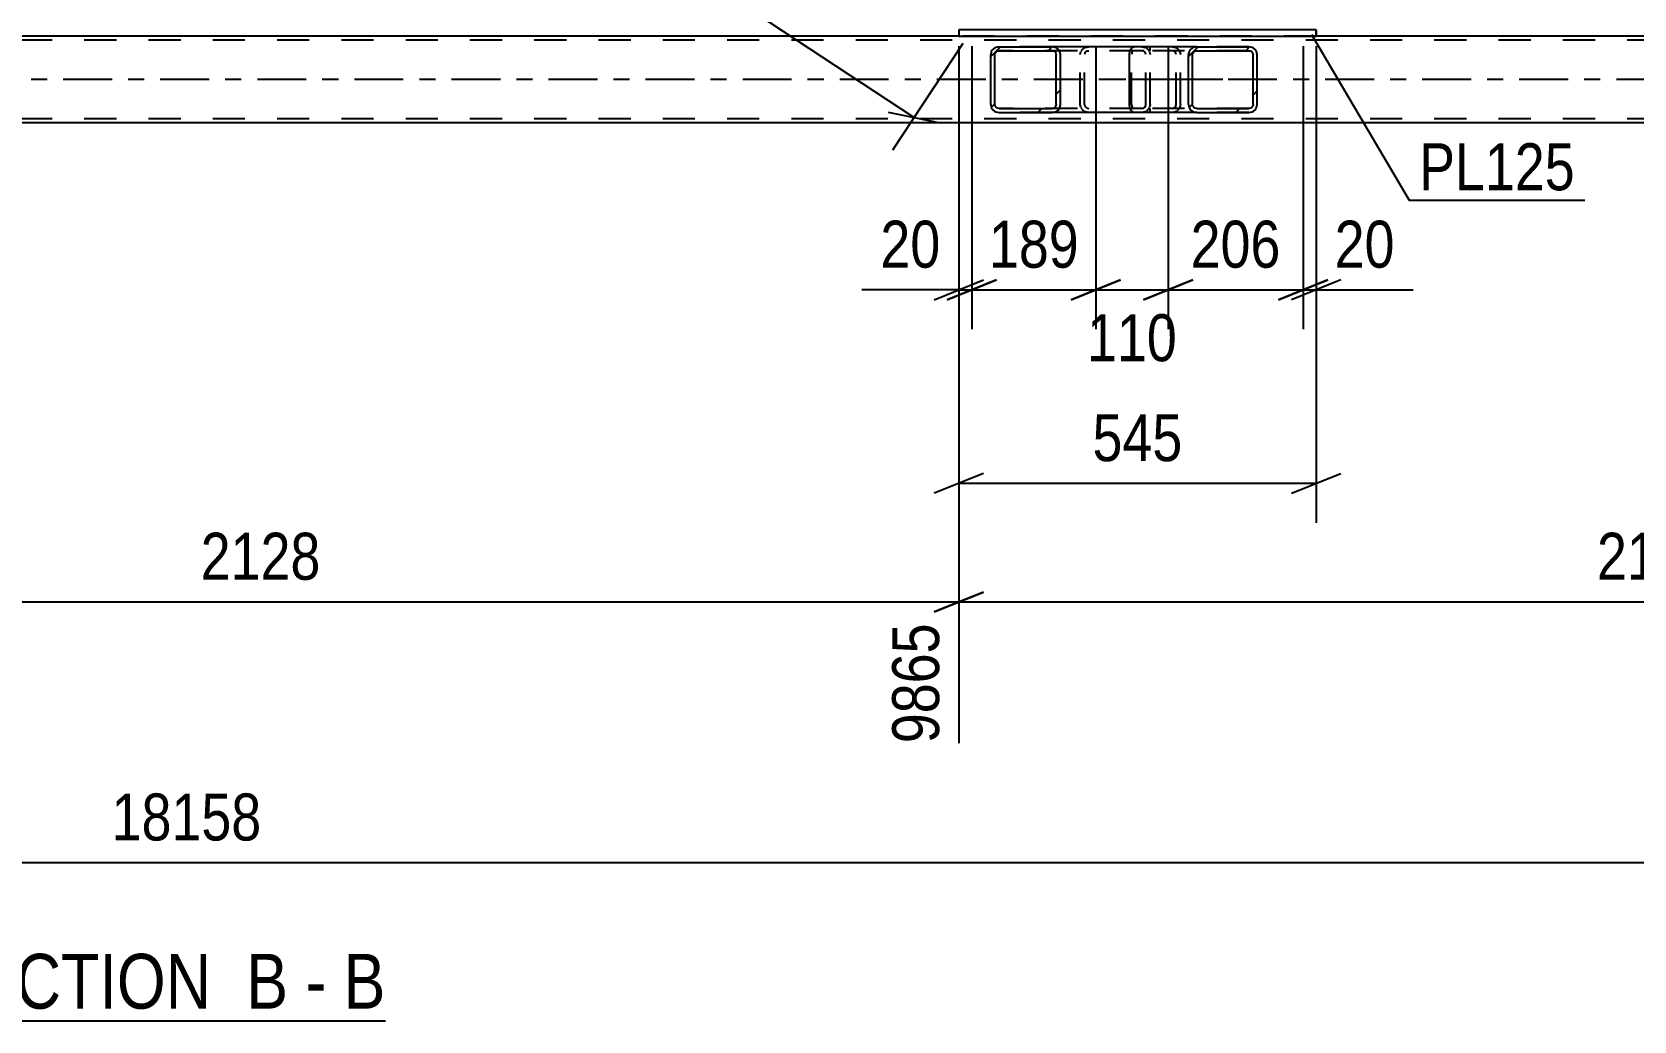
# Model space of a CAD drawing. Header units: millimetres. Extents: x -832 to 357, y -842 to -1.
# Drawn here: x -453.4 to -355.8, y -576.2 to -515.9 of the extents above; entities that cross this region are included whole.
import ezdxf

# ---------------------------------------------------------------- set-up
doc = ezdxf.new("R2010")
doc.units = ezdxf.units.MM
doc.linetypes.add('DXK_LINE_DOT2', pattern=[3.9198, 1.9599, -1.9599])
doc.linetypes.add('DXK_LINE_DOT3', pattern=[5.9187, 2.979, -0.9799, 0.9799, -0.9799])
doc.styles.add('Arial Narrow', font='ARIALN.TTF', dxfattribs={"height": 0.2})

# ---------------------------------------------------------------- blocks, each defined once
blk = doc.blocks.new('Unknown-570388851-13 - 8256')
at = {"color": 6, "linetype": 'Continuous'}
blk.add_line((-459.518, -576.181), (-431.871, -576.181), dxfattribs=at)
at = {"color": 0, "linetype": 'Continuous'}
for points in [[(-441.41, -575.431), (-441.41, -571.931), (-459.518, -571.931), (-459.518, -575.431)], [(-437.803, -575.431), (-437.803, -571.931), (-440.36, -571.931), (-440.36, -575.431)], [(-435.478, -575.431), (-435.478, -571.931), (-436.753, -571.931), (-436.753, -575.431)], [(-431.871, -575.431), (-431.871, -571.931), (-434.428, -571.931), (-434.428, -575.431)]]:
    blk.add_wipeout(points, dxfattribs=at)
at = {"color": 7, "linetype": 'Continuous', "style": 'Arial Narrow'}
for s, height, p in [('SECTION ', 3.3405, (-459.518, -575.431)), ('B', 3.34, (-440.36, -575.431)), ('B', 3.34, (-434.428, -575.431)), ('-', 3.34, (-436.753, -575.431))]:
    blk.add_text(s, height=height, dxfattribs=at).set_placement(p)
blk = doc.blocks.new('Part-570388851-8387 - 8256')
at = {"linetype": 'Continuous'}
h = blk.add_hatch(dxfattribs=at)
h.set_pattern_fill('', scale=0.7, style=0, pattern_type=0)
h.set_pattern_definition([(45, (-394.9335, -520.5065), (-1.57154, 1.57154), [])])
h.paths.add_polyline_path([(-394.972, -520.323), (-394.934, -520.507), (-394.823, -520.662), (-394.657, -520.766), (-394.462, -520.803), (-391.227, -520.803), (-391.031, -520.766), (-390.865, -520.662), (-390.755, -520.507), (-390.716, -520.323), (-390.716, -517.283), (-390.755, -517.099), (-390.865, -516.943), (-391.031, -516.839), (-391.227, -516.803), (-394.462, -516.803), (-394.657, -516.839), (-394.823, -516.943), (-394.934, -517.099), (-394.972, -517.283)])
h.paths.add_polyline_path([(-394.698, -517.191), (-394.642, -517.113), (-394.559, -517.061), (-394.462, -517.043), (-391.227, -517.043), (-391.129, -517.061), (-391.046, -517.113), (-390.991, -517.191), (-390.971, -517.283), (-390.971, -520.323), (-390.991, -520.415), (-391.046, -520.493), (-391.129, -520.545), (-391.227, -520.563), (-394.462, -520.563), (-394.559, -520.545), (-394.642, -520.493), (-394.698, -520.415), (-394.717, -520.323), (-394.717, -517.283)])
at = {"color": 2, "linetype": 'Continuous'}
for p, q in [((-394.934, -517.099), (-394.972, -517.283)), ((-394.972, -520.323), (-394.972, -517.283)), ((-394.717, -517.283), (-394.698, -517.191)), ((-394.717, -520.323), (-394.717, -517.283)), ((-394.698, -517.191), (-394.642, -517.113)), ((-394.462, -516.803), (-394.657, -516.839)), ((-394.642, -517.113), (-394.559, -517.061)), ((-394.559, -517.061), (-394.462, -517.043)), ((-394.462, -516.803), (-391.227, -516.803)), ((-394.462, -517.043), (-391.227, -517.043)), ((-386.243, -516.803), (-391.227, -516.803)), ((-391.031, -516.839), (-391.227, -516.803)), ((-391.227, -517.043), (-391.129, -517.061)), ((-391.129, -517.061), (-391.046, -517.113)), ((-391.046, -517.113), (-390.991, -517.191)), ((-390.991, -517.191), (-390.971, -517.283)), ((-390.971, -520.323), (-390.971, -517.283)), ((-390.716, -517.283), (-390.755, -517.099)), ((-390.716, -520.323), (-390.716, -517.283)), ((-394.972, -520.323), (-394.934, -520.507)), ((-394.698, -520.415), (-394.717, -520.323)), ((-394.642, -520.493), (-394.698, -520.415)), ((-394.559, -520.545), (-394.642, -520.493)), ((-394.462, -520.563), (-394.559, -520.545)), ((-394.462, -520.563), (-391.227, -520.563)), ((-391.129, -520.545), (-391.227, -520.563)), ((-391.046, -520.493), (-391.129, -520.545)), ((-390.991, -520.415), (-391.046, -520.493)), ((-390.971, -520.323), (-390.991, -520.415)), ((-390.755, -520.507), (-390.716, -520.323)), ((-394.657, -520.766), (-394.462, -520.803)), ((-394.462, -520.803), (-391.227, -520.803)), ((-391.227, -520.803), (-391.031, -520.766)), ((-386.243, -520.803), (-391.227, -520.803))]:
    blk.add_line(p, q, dxfattribs=at)
at = {"color": 7, "linetype": 'DXK_LINE_DOT2'}
for p, q in [((-391.227, -516.803), (-394.462, -516.803)), ((-385.761, -517.043), (-394.462, -517.043)), ((-389.507, -517.283), (-389.468, -517.099)), ((-389.507, -520.323), (-389.507, -517.283)), ((-389.232, -517.191), (-389.252, -517.283)), ((-389.252, -520.323), (-389.252, -517.283)), ((-389.177, -517.113), (-389.232, -517.191)), ((-389.192, -516.839), (-388.996, -516.803)), ((-389.177, -517.113), (-389.155, -517.099)), ((-389.155, -517.099), (-389.094, -517.061)), ((-389.094, -517.061), (-388.996, -517.043)), ((-385.761, -516.803), (-386.243, -516.803)), ((-385.761, -516.803), (-385.566, -516.839)), ((-385.664, -517.061), (-385.761, -517.043)), ((-385.581, -517.113), (-385.664, -517.061)), ((-385.525, -517.191), (-385.581, -517.113)), ((-385.506, -517.283), (-385.525, -517.191)), ((-385.506, -520.323), (-385.506, -517.283)), ((-385.289, -517.099), (-385.251, -517.283)), ((-385.251, -520.323), (-385.251, -517.283)), ((-385.761, -520.563), (-394.462, -520.563)), ((-389.468, -520.507), (-389.507, -520.323)), ((-389.252, -520.323), (-389.232, -520.415)), ((-389.232, -520.415), (-389.177, -520.493)), ((-389.177, -520.493), (-389.155, -520.507)), ((-389.155, -520.507), (-389.094, -520.545)), ((-389.094, -520.545), (-388.996, -520.563)), ((-385.761, -520.563), (-385.664, -520.545)), ((-385.664, -520.545), (-385.581, -520.493)), ((-385.581, -520.493), (-385.525, -520.415)), ((-385.525, -520.415), (-385.506, -520.323)), ((-385.251, -520.323), (-385.289, -520.507)), ((-391.227, -520.803), (-394.462, -520.803)), ((-388.996, -520.803), (-389.192, -520.766)), ((-385.761, -520.803), (-386.243, -520.803)), ((-385.566, -520.766), (-385.761, -520.803))]:
    blk.add_line(p, q, dxfattribs=at)
at = {"color": 2, "linetype": 'Continuous'}
for centre, start, end in [((-394.481, -517.304), 110.75831, 155.68003), ((-391.207, -517.304), 24.31997, 69.24169), ((-394.481, -520.302), 204.31997, 249.24169), ((-391.207, -520.302), 290.75831, 335.68003)]:
    blk.add_arc(centre, 0.496, start, end, dxfattribs=at)
at = {"color": 7, "linetype": 'DXK_LINE_DOT2'}
for centre, start, end in [((-389.016, -517.304), 110.75831, 155.68004), ((-385.742, -517.304), 24.31996, 69.24169), ((-389.016, -520.302), 204.31996, 249.24169), ((-385.742, -520.302), 290.75831, 335.68004)]:
    blk.add_arc(centre, 0.496, start, end, dxfattribs=at)
blk = doc.blocks.new('Part-570388851-8416 - 8256')
at = {"linetype": 'Continuous'}
h = blk.add_hatch(dxfattribs=at)
h.set_pattern_fill('', scale=0.7, style=0, pattern_type=0)
h.set_pattern_definition([(45, (-382.877, -520.5065), (-1.57154, 1.57154), [])])
h.paths.add_polyline_path([(-382.915, -520.323), (-382.877, -520.507), (-382.768, -520.662), (-382.605, -520.766), (-382.412, -520.803), (-379.228, -520.803), (-379.036, -520.766), (-378.873, -520.662), (-378.764, -520.507), (-378.725, -520.323), (-378.725, -517.283), (-378.764, -517.099), (-378.873, -516.943), (-379.036, -516.839), (-379.228, -516.803), (-382.412, -516.803), (-382.605, -516.839), (-382.768, -516.943), (-382.877, -517.099), (-382.915, -517.283)])
h.paths.add_polyline_path([(-382.645, -517.191), (-382.59, -517.113), (-382.509, -517.061), (-382.412, -517.043), (-379.228, -517.043), (-379.132, -517.061), (-379.05, -517.113), (-378.996, -517.191), (-378.977, -517.283), (-378.977, -520.323), (-378.996, -520.415), (-379.05, -520.493), (-379.132, -520.545), (-379.228, -520.563), (-382.412, -520.563), (-382.509, -520.545), (-382.59, -520.493), (-382.645, -520.415), (-382.664, -520.323), (-382.664, -517.283)])
at = {"color": 2, "linetype": 'Continuous'}
for p, q in [((-386.514, -517.283), (-386.493, -517.099)), ((-386.514, -520.323), (-386.514, -517.283)), ((-386.493, -517.099), (-386.434, -516.943)), ((-386.434, -516.943), (-386.346, -516.839)), ((-386.346, -516.839), (-386.243, -516.803)), ((-382.412, -516.803), (-386.243, -516.803)), ((-382.877, -517.099), (-382.915, -517.283)), ((-382.915, -520.323), (-382.915, -517.283)), ((-382.664, -517.283), (-382.645, -517.191)), ((-382.664, -520.323), (-382.664, -517.283)), ((-382.645, -517.191), (-382.59, -517.113)), ((-382.412, -516.803), (-382.605, -516.839)), ((-382.59, -517.113), (-382.509, -517.061)), ((-382.509, -517.061), (-382.412, -517.043)), ((-382.412, -516.803), (-379.228, -516.803)), ((-382.412, -517.043), (-379.228, -517.043)), ((-379.036, -516.839), (-379.228, -516.803)), ((-379.228, -517.043), (-379.132, -517.061)), ((-379.132, -517.061), (-379.05, -517.113)), ((-379.05, -517.113), (-378.996, -517.191)), ((-378.996, -517.191), (-378.977, -517.283)), ((-378.977, -520.323), (-378.977, -517.283)), ((-378.725, -517.283), (-378.764, -517.099)), ((-378.725, -520.323), (-378.725, -517.283)), ((-386.493, -520.507), (-386.514, -520.323)), ((-386.434, -520.662), (-386.493, -520.507)), ((-382.915, -520.323), (-382.877, -520.507)), ((-382.645, -520.415), (-382.664, -520.323)), ((-382.59, -520.493), (-382.645, -520.415)), ((-382.509, -520.545), (-382.59, -520.493)), ((-382.412, -520.563), (-382.509, -520.545)), ((-382.412, -520.563), (-379.228, -520.563)), ((-379.132, -520.545), (-379.228, -520.563)), ((-379.05, -520.493), (-379.132, -520.545)), ((-378.996, -520.415), (-379.05, -520.493)), ((-378.977, -520.323), (-378.996, -520.415)), ((-378.764, -520.507), (-378.725, -520.323)), ((-386.346, -520.766), (-386.434, -520.662)), ((-386.243, -520.803), (-386.346, -520.766)), ((-382.412, -520.803), (-386.243, -520.803)), ((-382.605, -520.766), (-382.412, -520.803)), ((-382.412, -520.803), (-379.228, -520.803)), ((-379.228, -520.803), (-379.036, -520.766))]:
    blk.add_line(p, q, dxfattribs=at)
at = {"color": 7, "linetype": 'DXK_LINE_DOT2'}
for p, q in [((-386.368, -517.191), (-386.378, -517.283)), ((-386.378, -520.323), (-386.378, -517.283)), ((-386.339, -517.113), (-386.368, -517.191)), ((-386.295, -517.061), (-386.339, -517.113)), ((-386.243, -517.043), (-386.295, -517.061)), ((-379.228, -517.043), (-386.243, -517.043)), ((-385.251, -517.043), (-385.251, -516.803)), ((-383.908, -516.803), (-383.716, -516.839)), ((-383.812, -517.061), (-383.908, -517.043)), ((-383.731, -517.113), (-383.812, -517.061)), ((-383.676, -517.191), (-383.731, -517.113)), ((-383.657, -517.283), (-383.676, -517.191)), ((-383.657, -520.323), (-383.657, -517.283)), ((-383.444, -517.099), (-383.406, -517.283)), ((-383.406, -520.323), (-383.406, -517.283)), ((-379.228, -516.803), (-382.412, -516.803)), ((-386.378, -520.323), (-386.368, -520.415)), ((-386.368, -520.415), (-386.339, -520.493)), ((-386.339, -520.493), (-386.295, -520.545)), ((-386.295, -520.545), (-386.243, -520.563)), ((-379.228, -520.563), (-386.243, -520.563)), ((-385.251, -520.803), (-385.251, -520.563)), ((-383.908, -520.563), (-383.812, -520.545)), ((-383.812, -520.545), (-383.731, -520.493)), ((-383.731, -520.493), (-383.676, -520.415)), ((-383.676, -520.415), (-383.657, -520.323)), ((-383.406, -520.323), (-383.444, -520.507)), ((-383.716, -520.766), (-383.908, -520.803)), ((-379.228, -520.803), (-382.412, -520.803))]:
    blk.add_line(p, q, dxfattribs=at)
at = {"color": 7, "linetype": 'DXK_LINE_DOT3'}
blk.add_line((-380.82, -518.803), (-388.361, -518.803), dxfattribs=at)
at = {"color": 7, "linetype": 'DXK_LINE_DOT2'}
for centre, start, end in [((-383.894, -517.298), 23.84941, 68.8059), ((-383.894, -520.308), 291.1941, 336.15059)]:
    blk.add_arc(centre, 0.492, start, end, dxfattribs=at)
at = {"color": 2, "linetype": 'Continuous'}
for centre, start, end in [((-382.427, -517.298), 111.19411, 156.1506), ((-379.214, -517.298), 23.8494, 68.80589), ((-382.427, -520.308), 203.8494, 248.80589), ((-379.214, -520.308), 291.19411, 336.1506)]:
    blk.add_arc(centre, 0.492, start, end, dxfattribs=at)
blk = doc.blocks.new('Part-570388851-8729 - 8256')
at = {"color": 2, "linetype": 'Continuous'}
for p, q in [((-396.915, -515.763), (-396.915, -516.163)), ((-375.125, -515.763), (-396.915, -515.763)), ((-396.915, -516.163), (-375.125, -516.163)), ((-375.125, -515.763), (-375.125, -516.163)), ((-375.125, -515.763), (-375.125, -515.763)), ((-375.125, -516.163), (-375.125, -516.163))]:
    blk.add_line(p, q, dxfattribs=at)
at = {"color": 7, "linetype": 'DXK_LINE_DOT2'}
for p, q in [((-396.915, -515.763), (-396.915, -516.163)), ((-375.125, -516.163), (-375.125, -515.763)), ((-375.125, -515.763), (-375.125, -515.763)), ((-375.125, -516.163), (-375.125, -516.163))]:
    blk.add_line(p, q, dxfattribs=at)
blk = doc.blocks.new('Part-570388851-8800 - 8256')
at = {"color": 7, "linetype": 'DXK_LINE_DOT2'}
for p, q in [((-111.176, -516.403), (-791.513, -516.403)), ((-375.125, -516.163), (-396.915, -516.163)), ((-111.176, -521.203), (-791.513, -521.203))]:
    blk.add_line(p, q, dxfattribs=at)
at = {"color": 2, "linetype": 'Continuous'}
for p, q in [((-396.915, -516.163), (-460.259, -516.163)), ((-311.781, -516.163), (-375.125, -516.163)), ((-111.176, -521.443), (-791.513, -521.443))]:
    blk.add_line(p, q, dxfattribs=at)
at = {"color": 7, "linetype": 'DXK_LINE_DOT3'}
blk.add_line((-111.176, -518.803), (-791.513, -518.803), dxfattribs=at)
blk = doc.blocks.new('StraightDimension-570388851-9129 - 8256')
at = {"color": 7, "linetype": 'Continuous'}
for p, q in [((-396.915, -517.163), (-396.915, -559.25)), ((-311.781, -517.163), (-311.781, -561.078)), ((-395.415, -550.038), (-398.415, -551.238)), ((-396.915, -550.638), (-311.781, -550.638)), ((-313.281, -551.238), (-310.281, -550.038))]:
    blk.add_line(p, q, dxfattribs=at)
at = {"color": 0}
blk.add_wipeout([(-350.092, -549.888), (-350.092, -545.688), (-358.604, -545.688), (-358.604, -549.888)], dxfattribs=at)
at = {"color": 3, "style": 'Arial Narrow'}
blk.add_text('2128', height=2.8633, dxfattribs=at).set_placement((-358.004, -549.288))
at = {"color": 0, "linetype": 'Continuous'}
blk.add_wipeout([(-312.381, -551.338), (-316.581, -551.338), (-316.581, -561.678), (-312.381, -561.678)], dxfattribs=at)
at = {"color": 3, "linetype": 'Continuous', "style": 'Arial Narrow'}
blk.add_text('11993', height=2.8633, rotation=90.00021, dxfattribs=at).set_placement((-312.981, -561.078))
blk = doc.blocks.new('StraightDimension-570388851-9836 - 8256')
at = {"color": 7, "linetype": 'Continuous'}
for p, q in [((-396.915, -516.763), (-396.915, -534.018)), ((-396.115, -516.763), (-396.115, -534.018)), ((-398.415, -532.218), (-395.415, -531.018)), ((-394.615, -531.018), (-397.615, -532.218)), ((-396.915, -531.618), (-402.821, -531.618)), ((-396.915, -531.618), (-402.821, -531.618)), ((-396.915, -531.618), (-396.115, -531.618))]:
    blk.add_line(p, q, dxfattribs=at)
at = {"color": 0}
blk.add_wipeout([(-397.44, -530.868), (-397.44, -526.668), (-402.296, -526.668), (-402.296, -530.868)], dxfattribs=at)
at = {"color": 3, "style": 'Arial Narrow'}
blk.add_text('20', height=2.8633, dxfattribs=at).set_placement((-401.696, -530.268))
blk = doc.blocks.new('StraightDimension-570388851-9852 - 8256')
at = {"color": 7, "linetype": 'Continuous'}
for p, q in [((-388.556, -516.763), (-388.556, -534.468)), ((-384.156, -516.763), (-384.156, -534.468)), ((-390.056, -532.218), (-387.056, -531.018)), ((-382.656, -531.018), (-385.656, -532.218)), ((-388.556, -531.618), (-384.156, -531.618))]:
    blk.add_line(p, q, dxfattribs=at)
at = {"color": 0}
blk.add_wipeout([(-383.013, -536.568), (-383.013, -532.368), (-389.698, -532.368), (-389.698, -536.568)], dxfattribs=at)
at = {"color": 3, "style": 'Arial Narrow'}
blk.add_text('110', height=2.8633, dxfattribs=at).set_placement((-389.098, -535.968))
blk = doc.blocks.new('StraightDimension-570388851-8904 - 8256')
at = {"color": 7, "linetype": 'Continuous'}
blk.add_line((-792.153, -566.531), (-95.843, -566.531), dxfattribs=at)
at = {"color": 0}
blk.add_wipeout([(-438.828, -565.781), (-438.828, -561.581), (-449.169, -561.581), (-449.169, -565.781)], dxfattribs=at)
at = {"color": 3, "style": 'Arial Narrow'}
blk.add_text('18158', height=2.8633, dxfattribs=at).set_placement((-448.569, -565.181))
blk = doc.blocks.new('StraightDimension-570388851-9137 - 8256')
at = {"color": 7, "linetype": 'Continuous'}
for p, q in [((-482.049, -517.163), (-482.049, -559.25)), ((-396.915, -517.163), (-396.915, -559.25)), ((-480.549, -550.038), (-483.549, -551.238)), ((-482.049, -550.638), (-396.915, -550.638)), ((-398.415, -551.238), (-395.415, -550.038))]:
    blk.add_line(p, q, dxfattribs=at)
at = {"color": 0}
blk.add_wipeout([(-435.226, -549.888), (-435.226, -545.688), (-443.738, -545.688), (-443.738, -549.888)], dxfattribs=at)
at = {"color": 3, "style": 'Arial Narrow'}
blk.add_text('2128', height=2.8633, dxfattribs=at).set_placement((-443.138, -549.288))
at = {"color": 0, "linetype": 'Continuous'}
blk.add_wipeout([(-397.515, -551.338), (-401.715, -551.338), (-401.715, -559.85), (-397.515, -559.85)], dxfattribs=at)
at = {"color": 3, "linetype": 'Continuous', "style": 'Arial Narrow'}
blk.add_text('9865', height=2.8633, rotation=90.00021, dxfattribs=at).set_placement((-398.115, -559.25))
blk = doc.blocks.new('StraightDimension-570388851-9844 - 8256')
at = {"color": 7, "linetype": 'Continuous'}
for p, q in [((-396.115, -516.763), (-396.115, -534.018)), ((-388.556, -516.763), (-388.556, -534.018)), ((-397.615, -532.218), (-394.615, -531.018)), ((-387.056, -531.018), (-390.056, -532.218)), ((-396.115, -531.618), (-388.556, -531.618))]:
    blk.add_line(p, q, dxfattribs=at)
at = {"color": 0}
blk.add_wipeout([(-388.993, -530.868), (-388.993, -526.668), (-395.677, -526.668), (-395.677, -530.868)], dxfattribs=at)
at = {"color": 3, "style": 'Arial Narrow'}
blk.add_text('189', height=2.8633, dxfattribs=at).set_placement((-395.077, -530.268))
blk = doc.blocks.new('StraightDimension-570388851-9413 - 8256')
at = {"color": 7, "linetype": 'Continuous'}
for p, q in [((-429.137, -495.23), (-433.422, -501.743)), ((-430.52, -500.062), (-433.686, -499.415)), ((-432.103, -499.738), (-399.631, -521.106)), ((-396.665, -516.598), (-400.951, -523.111)), ((-401.214, -520.783), (-398.048, -521.43))]:
    blk.add_line(p, q, dxfattribs=at)
at = {"color": 0}
blk.add_wipeout([(-412.663, -511.633), (-410.354, -508.125), (-415.938, -504.45), (-418.247, -507.959)], dxfattribs=at)
at = {"color": 3, "style": 'Arial Narrow'}
blk.add_text('972', height=2.8633, rotation=-33.34614, dxfattribs=at).set_placement((-417.416, -507.787))
blk = doc.blocks.new('StraightDimension-570388851-9654 - 8256')
at = {"color": 7, "linetype": 'Continuous'}
for p, q in [((-396.915, -517.163), (-396.915, -545.811)), ((-375.125, -517.163), (-375.125, -545.811)), ((-395.415, -542.811), (-398.415, -544.011)), ((-376.625, -544.011), (-373.625, -542.811)), ((-396.915, -543.411), (-375.125, -543.411))]:
    blk.add_line(p, q, dxfattribs=at)
at = {"color": 0}
blk.add_wipeout([(-382.678, -542.661), (-382.678, -538.461), (-389.362, -538.461), (-389.362, -542.661)], dxfattribs=at)
at = {"color": 3, "style": 'Arial Narrow'}
blk.add_text('545', height=2.8633, dxfattribs=at).set_placement((-388.762, -542.061))
blk = doc.blocks.new('StraightDimension-570388851-9862 - 8256')
at = {"color": 7, "linetype": 'Continuous'}
for p, q in [((-384.156, -516.763), (-384.156, -534.018)), ((-375.925, -516.763), (-375.925, -534.018)), ((-385.656, -532.218), (-382.656, -531.018)), ((-374.425, -531.018), (-377.425, -532.218)), ((-384.156, -531.618), (-375.925, -531.618))]:
    blk.add_line(p, q, dxfattribs=at)
at = {"color": 0}
blk.add_wipeout([(-376.698, -530.868), (-376.698, -526.668), (-383.382, -526.668), (-383.382, -530.868)], dxfattribs=at)
at = {"color": 3, "style": 'Arial Narrow'}
blk.add_text('206', height=2.8633, dxfattribs=at).set_placement((-382.782, -530.268))
blk = doc.blocks.new('StraightDimension-570388851-9870 - 8256')
at = {"color": 7, "linetype": 'Continuous'}
for p, q in [((-375.925, -516.763), (-375.925, -534.018)), ((-375.125, -516.763), (-375.125, -534.018)), ((-377.425, -532.218), (-374.425, -531.018)), ((-373.625, -531.018), (-376.625, -532.218)), ((-375.925, -531.618), (-375.125, -531.618)), ((-375.125, -531.618), (-369.218, -531.618)), ((-375.125, -531.618), (-369.218, -531.618))]:
    blk.add_line(p, q, dxfattribs=at)
at = {"color": 0}
blk.add_wipeout([(-369.743, -530.868), (-369.743, -526.668), (-374.6, -526.668), (-374.6, -530.868)], dxfattribs=at)
at = {"color": 3, "style": 'Arial Narrow'}
blk.add_text('20', height=2.8633, dxfattribs=at).set_placement((-374, -530.268))
blk = doc.blocks.new('Mark-570388851-8725 - 8256')
at = {"color": 30, "linetype": 'Continuous'}
for p, q in [((-375.421, -516.049), (-369.449, -526.149)), ((-369.449, -526.149), (-358.746, -526.149))]:
    blk.add_line(p, q, dxfattribs=at)
at = {"color": 0}
blk.add_wipeout([(-359.346, -525.549), (-359.346, -522.549), (-368.849, -522.549), (-368.849, -525.549)], dxfattribs=at)
blk.add_wipeout([(-359.346, -525.549), (-359.346, -522.549), (-368.849, -522.549), (-368.849, -525.549)], dxfattribs=at)
at = {"color": 3, "style": 'Arial Narrow'}
blk.add_text('PL125', height=2.8633, dxfattribs=at).set_placement((-368.849, -525.549))

msp = doc.modelspace()

# ---------------------------------------------------------------- block references
for name in ['Part-570388851-8800 - 8256', 'Part-570388851-8729 - 8256', 'Part-570388851-8387 - 8256', 'Part-570388851-8416 - 8256', 'Unknown-570388851-13 - 8256']:
    msp.add_blockref(name, (0, 0))

# ---------------------------------------------------------------- next in the draw order: block references
msp.add_blockref('StraightDimension-570388851-9129 - 8256', (0, 0))

# ---------------------------------------------------------------- next in the draw order: block references
for name in ['StraightDimension-570388851-9836 - 8256', 'StraightDimension-570388851-9852 - 8256']:
    msp.add_blockref(name, (0, 0))

# ---------------------------------------------------------------- next in the draw order: block references
msp.add_blockref('StraightDimension-570388851-8904 - 8256', (0, 0))

# ---------------------------------------------------------------- next in the draw order: block references
msp.add_blockref('StraightDimension-570388851-9137 - 8256', (0, 0))

# ---------------------------------------------------------------- next in the draw order: block references
msp.add_blockref('StraightDimension-570388851-9844 - 8256', (0, 0))

# ---------------------------------------------------------------- next in the draw order: block references
msp.add_blockref('StraightDimension-570388851-9413 - 8256', (0, 0))

# ---------------------------------------------------------------- next in the draw order: block references
msp.add_blockref('StraightDimension-570388851-9654 - 8256', (0, 0))

# ---------------------------------------------------------------- next in the draw order: block references
msp.add_blockref('StraightDimension-570388851-9862 - 8256', (0, 0))

# ---------------------------------------------------------------- next in the draw order: block references
msp.add_blockref('StraightDimension-570388851-9870 - 8256', (0, 0))

# ---------------------------------------------------------------- next in the draw order: block references
msp.add_blockref('Mark-570388851-8725 - 8256', (0, 0))

doc.saveas('drawing.dxf')
